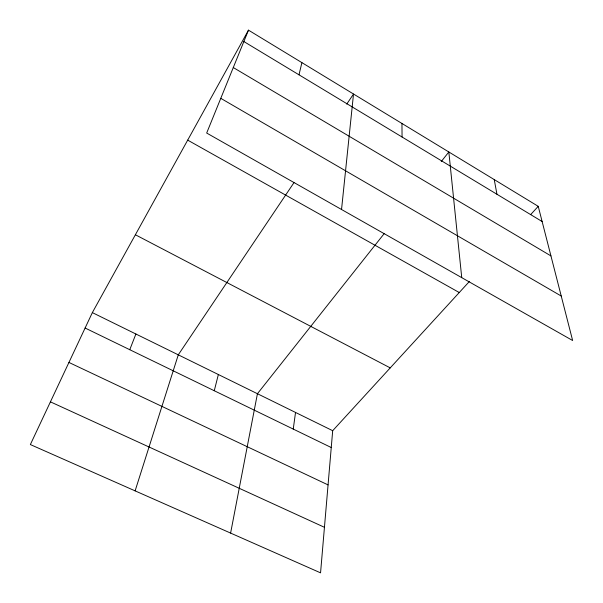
<?xml version="1.0" encoding="UTF-8"?>
<svg xmlns="http://www.w3.org/2000/svg" width="603" height="603" viewBox="0 0 603 603"><rect width="100%" height="100%" fill="white"/><g stroke="black" fill="none" stroke-linecap="round" stroke-linejoin="round"><path stroke-width="0.9" d="M469.345 281.526L332.69 430.7L320.555 572.85L30.361 444.562L92.349 312.61L248.481 30.15L538.23 206.332L572.639 340.514L206.678 133.044L248.481 30.15M341.539 209.505L353.516 94.023L346.74 104.115M293.246 429.08L295.53 412.444M230.61 533.082L257.428 393.721L384.254 233.542M298.99 74.81L301.907 62.637M214.269 390.736L218.361 374.523M135.117 490.872L178.284 354.828L293.985 182.626M129.766 349.71L135.894 334.002M441.245 161.559L448.836 151.979L461.74 277.644M530.632 214.63L538.23 206.332M50.426 401.847L324.444 527.301M68.938 362.448L328.062 484.902M85.106 328.024L331.258 447.532M92.349 312.61L332.69 430.7M135.381 234.755L390.239 367.89M187.691 140.122L459.26 292.538M220.773 98.334L561.227 296.028M233.286 67.544L550.938 255.906M243.853 41.539L542.127 221.527M494.241 179.581L496.955 194.264M401.952 123.472L402.058 137.002"/></g></svg>
